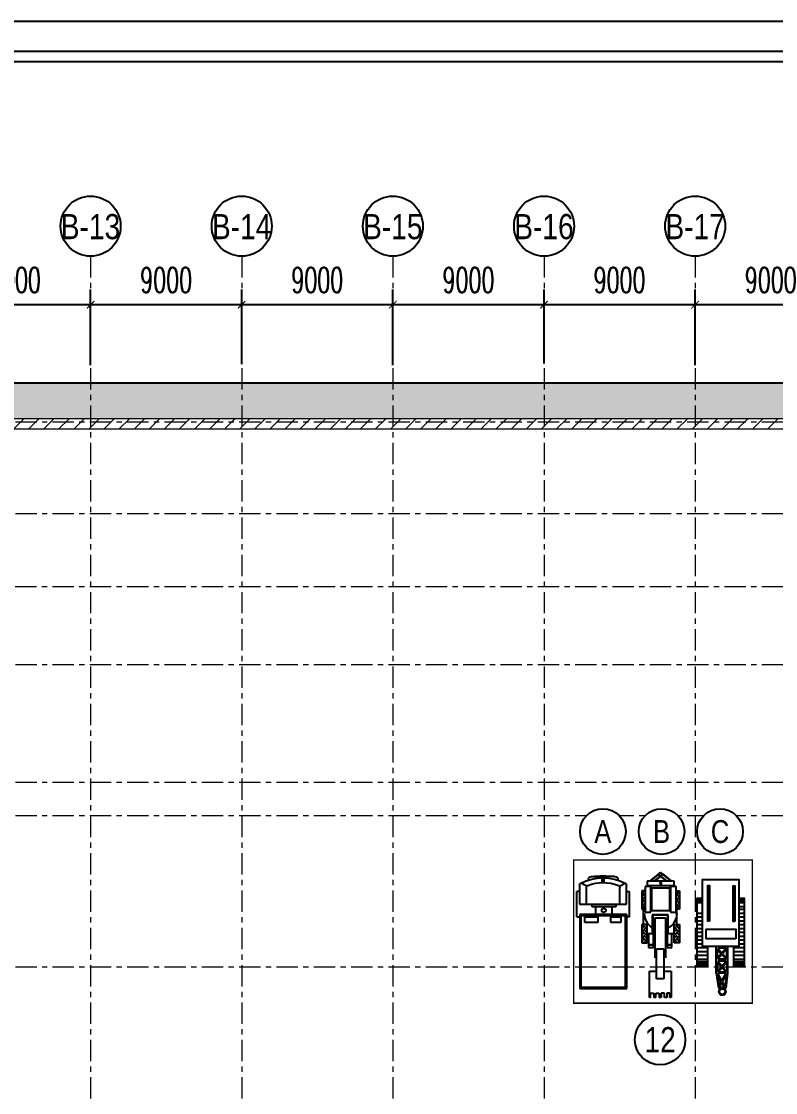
# Model space of a CAD drawing. Header units: millimetres. Extents: x -376071 to 28028791, y -269234 to 29325.
# Drawn here: x -261909 to -217006, y -34477 to 29325 of the extents above; entities that cross this region are included whole.
import ezdxf
from ezdxf.enums import TextEntityAlignment as Align

# ---------------------------------------------------------------- set-up
doc = ezdxf.new("R2010")
doc.units = ezdxf.units.MM
doc.header["$LTSCALE"] = 100
doc.set_wipeout_variables(frame=1)
doc.linetypes.add('AUR_Grid Line', pattern=[22.225, 12.7, -3.175, 3.175, -3.175])
doc.linetypes.add('AUR_Hidden', pattern=[3.75, 2.5, -1.25])
doc.layers.add('01. TEXT NOI DUNG', color=7, linetype='Continuous')
doc.styles.add('Arial 0.8', font='arial_0.ttf', dxfattribs={"width": 0.8, "height": 250})
doc.styles.add('DIM', font='vnsimli.shx', dxfattribs={"width": 0.6})
doc.linetypes.add('FENCELINE2', pattern='A,0.25,-0.1,[132,ltypeshp.shx,S=0.1,R=0,X=-0.1,Y=0],-0.1,1', length=1.45)
doc.dimstyles.new('1-100 (x6)', dxfattribs={"dimscale": 600, "dimtxt": 2.5, "dimasz": 0.75, "dimexe": 1.5, "dimexo": 1, "dimgap": 1.2, "dimtad": 1, "dimtoh": 1, "dimdec": 0, "dimzin": 0, "dimdsep": 46, "dimtxsty": 'DIM', "dimblk": 'ARCHTICK', "dimcen": 0.09, "dimdle": 1.5, "dimclrd": 8, "dimclre": 8, "dimclrt": 7, "dimadec": 0, "dimazin": 0, "dimtfac": 1, "dimtdec": 0, "dimtix": 1, "dimtofl": 0, "dimtmove": 0, "dimatfit": 3, "dimfxl": 6, "dimfxlon": 1, "dimtolj": 1, "dimtzin": 0, "dimarcsym": 0})

# ---------------------------------------------------------------- blocks, each defined once
blk = doc.blocks.new('_ArchTick')
at = {"color": 0, "linetype": 'ByBlock', "const_width": 0.15}
blk.add_lwpolyline([(-0.5, -0.5), (0.5, 0.5)], dxfattribs=at)
blk = doc.blocks.new('*D123')
at = {"color": 8, "lineweight": -2, "transparency": 16777216}
for p, q in [((81103, 95330), (81103, 99830)), ((90103, 95330), (90103, 99830)), ((80203, 98930), (91003, 98930))]:
    blk.add_line(p, q, dxfattribs=at)
at = {"layer": 'Defpoints', "color": 0, "lineweight": 0, "transparency": 16777216}
for p in [(90103, 98930), (90103, 94451), (81103, 94012)]:
    blk.add_point(p, dxfattribs=at)
at = {"color": 8, "lineweight": -2, "transparency": 16777216, "xscale": 450, "yscale": 450, "zscale": 450, "rotation": 180}
blk.add_blockref('_ArchTick', (81103, 98930), dxfattribs=at)
at = {"color": 8, "lineweight": -2, "transparency": 16777216, "xscale": 450, "yscale": 450, "zscale": 450}
blk.add_blockref('_ArchTick', (90103, 98930), dxfattribs=at)
at = {"color": 7, "transparency": 16777216, "insert": (85603, 100400), "char_height": 1500, "attachment_point": 5, "style": 'DIM'}
blk.add_mtext('\\A1;9000', dxfattribs=at)
blk = doc.blocks.new('*D124')
at = {"color": 8, "lineweight": -2, "transparency": 16777216}
for p, q in [((90103, 95330), (90103, 99830)), ((99103, 95380), (99103, 99830)), ((89203, 98930), (100003, 98930))]:
    blk.add_line(p, q, dxfattribs=at)
at = {"layer": 'Defpoints', "color": 0, "lineweight": 0, "transparency": 16777216}
for p in [(99103, 98930), (90103, 94451), (99103, 94780)]:
    blk.add_point(p, dxfattribs=at)
at = {"color": 8, "lineweight": -2, "transparency": 16777216, "xscale": 450, "yscale": 450, "zscale": 450, "rotation": 180}
blk.add_blockref('_ArchTick', (90103, 98930), dxfattribs=at)
at = {"color": 8, "lineweight": -2, "transparency": 16777216, "xscale": 450, "yscale": 450, "zscale": 450}
blk.add_blockref('_ArchTick', (99103, 98930), dxfattribs=at)
at = {"color": 7, "transparency": 16777216, "insert": (94603, 100400), "char_height": 1500, "attachment_point": 5, "style": 'DIM'}
blk.add_mtext('\\A1;9000', dxfattribs=at)
blk = doc.blocks.new('*D125')
at = {"color": 8, "lineweight": -2, "transparency": 16777216}
for p, q in [((99103, 95380), (99103, 99830)), ((108103, 95330), (108103, 99830)), ((98203, 98930), (109003, 98930))]:
    blk.add_line(p, q, dxfattribs=at)
at = {"layer": 'Defpoints', "color": 0, "lineweight": 0, "transparency": 16777216}
for p in [(108103, 98930), (99103, 94780), (108103, 94706)]:
    blk.add_point(p, dxfattribs=at)
at = {"color": 8, "lineweight": -2, "transparency": 16777216, "xscale": 450, "yscale": 450, "zscale": 450, "rotation": 180}
blk.add_blockref('_ArchTick', (99103, 98930), dxfattribs=at)
at = {"color": 8, "lineweight": -2, "transparency": 16777216, "xscale": 450, "yscale": 450, "zscale": 450}
blk.add_blockref('_ArchTick', (108103, 98930), dxfattribs=at)
at = {"color": 7, "transparency": 16777216, "insert": (103603, 100400), "char_height": 1500, "attachment_point": 5, "style": 'DIM'}
blk.add_mtext('\\A1;9000', dxfattribs=at)
blk = doc.blocks.new('*D126')
at = {"color": 8, "lineweight": -2, "transparency": 16777216}
for p, q in [((108103, 95330), (108103, 99830)), ((117103, 95416), (117103, 99830)), ((107203, 98930), (118003, 98930))]:
    blk.add_line(p, q, dxfattribs=at)
at = {"layer": 'Defpoints', "color": 0, "lineweight": 0, "transparency": 16777216}
for p in [(117103, 98930), (108103, 94706), (117103, 94816)]:
    blk.add_point(p, dxfattribs=at)
at = {"color": 8, "lineweight": -2, "transparency": 16777216, "xscale": 450, "yscale": 450, "zscale": 450, "rotation": 180}
blk.add_blockref('_ArchTick', (108103, 98930), dxfattribs=at)
at = {"color": 8, "lineweight": -2, "transparency": 16777216, "xscale": 450, "yscale": 450, "zscale": 450}
blk.add_blockref('_ArchTick', (117103, 98930), dxfattribs=at)
at = {"color": 7, "transparency": 16777216, "insert": (112603, 100400), "char_height": 1500, "attachment_point": 5, "style": 'DIM'}
blk.add_mtext('\\A1;9000', dxfattribs=at)
blk = doc.blocks.new('*D127')
at = {"color": 8, "lineweight": -2, "transparency": 16777216}
for p, q in [((117103, 95416), (117103, 99830)), ((126103, 95330), (126103, 99830)), ((116203, 98930), (127003, 98930))]:
    blk.add_line(p, q, dxfattribs=at)
at = {"layer": 'Defpoints', "color": 0, "lineweight": 0, "transparency": 16777216}
for p in [(126103, 98930), (117103, 94816), (126103, 94706)]:
    blk.add_point(p, dxfattribs=at)
at = {"color": 8, "lineweight": -2, "transparency": 16777216, "xscale": 450, "yscale": 450, "zscale": 450, "rotation": 180}
blk.add_blockref('_ArchTick', (117103, 98930), dxfattribs=at)
at = {"color": 8, "lineweight": -2, "transparency": 16777216, "xscale": 450, "yscale": 450, "zscale": 450}
blk.add_blockref('_ArchTick', (126103, 98930), dxfattribs=at)
at = {"color": 7, "transparency": 16777216, "insert": (121603, 100400), "char_height": 1500, "attachment_point": 5, "style": 'DIM'}
blk.add_mtext('\\A1;9000', dxfattribs=at)
blk = doc.blocks.new('*D128')
at = {"color": 8, "lineweight": -2, "transparency": 16777216}
for p, q in [((126103, 95330), (126103, 99830)), ((135103, 95343), (135103, 99830)), ((125203, 98930), (136003, 98930))]:
    blk.add_line(p, q, dxfattribs=at)
at = {"layer": 'Defpoints', "color": 0, "lineweight": 0, "transparency": 16777216}
for p in [(135103, 98930), (126103, 94706), (135103, 94743)]:
    blk.add_point(p, dxfattribs=at)
at = {"color": 8, "lineweight": -2, "transparency": 16777216, "xscale": 450, "yscale": 450, "zscale": 450, "rotation": 180}
blk.add_blockref('_ArchTick', (126103, 98930), dxfattribs=at)
at = {"color": 8, "lineweight": -2, "transparency": 16777216, "xscale": 450, "yscale": 450, "zscale": 450}
blk.add_blockref('_ArchTick', (135103, 98930), dxfattribs=at)
at = {"color": 7, "transparency": 16777216, "insert": (130603, 100400), "char_height": 1500, "attachment_point": 5, "style": 'DIM'}
blk.add_mtext('\\A1;9000', dxfattribs=at)
blk = doc.blocks.new('MB TV')
at = {"lineweight": 0}
h = blk.add_hatch(dxfattribs=at)
h.set_pattern_fill('ANSI31', color=8, scale=200, style=0)
h.set_pattern_definition([(45, (156703.3, 86475), (-449.0128, 449.0128), [])])
h.paths.add_polyline_path([(99903, 91534), (165803, 91534), (165803, 92134), (36702, 92134), (36702, 91534), (91262, 91534)], flags=0)
at = {"color": 7, "lineweight": 5}
for points in [[(162399, -197), (166403, 3808), (166403, 46446), (166603, 46446), (166603, 77253), (166403, 77253), (166403, 92134), (36702, 92134), (36702, 92334), (-200, 92334), (-200, 86013), (-400, 86013), (-400, 69213), (-200, 69213), (-200, 21808), (28202, 21808), (28202, 21608), (52834, 21608), (55600, 18842), (55600, -197)], [(56400, 403), (56400, 19174), (53166, 22408), (400, 22408), (400, 91534), (165803, 91534), (165803, 4056), (162151, 403)]]:
    blk.add_lwpolyline(points, close=True, dxfattribs=at)
blk = doc.blocks.new('cong hang rao')
at = {"color": 5, "linetype": 'FENCELINE2', "ltscale": 50}
blk.add_lwpolyline([(168606, 94253), (-2398, 94253), (-2398, 19604), (53600, 19608), (53602, -2400), (168606, -2400)], close=True, dxfattribs=at)
blk = doc.blocks.new('Tagnumber')
blk.add_wipeout([(0, 25), (1.4, 25), (2.1, 24.9), (2.6, 24.9), (3.4, 24.8), (4.1, 24.7), (4.7, 24.6), (5.3, 24.4), (5.7, 24.4), (6.3, 24.2), (6.9, 24), (7.7, 23.8), (8.5, 23.5), (9, 23.3), (9.9, 22.9), (10.7, 22.6), (11.5, 22.2), (12, 21.9), (12.6, 21.6), (13.1, 21.3), (13.5, 21), (13.9, 20.8), (14.4, 20.4), (14.9, 20.1), (15.4, 19.7), (15.9, 19.3), (16.6, 18.7), (17.3, 18.1), (17.9, 17.5), (18.4, 17), (18.9, 16.3), (19.5, 15.7), (19.8, 15.3), (20.1, 14.9), (20.3, 14.6), (20.8, 13.8), (21.1, 13.3), (21.4, 12.9), (21.9, 12.1), (22.1, 11.8), (22.5, 10.9), (22.8, 10.2), (23, 9.8), (23.3, 9.1), (23.5, 8.5), (23.7, 7.9), (23.9, 7.5), (24, 6.9), (24.2, 6.1), (24.4, 5.6), (24.5, 4.9), (24.6, 4.3), (24.7, 3.6), (24.8, 2.9), (24.9, 2.2), (24.9, 1.7), (25, 1), (25, 0.4), (25, -0.4), (25, -1.1), (24.9, -2), (24.9, -2.6), (24.8, -3.4), (24.6, -4.2), (24.5, -5.1), (24.3, -6.1), (24.1, -6.8), (23.8, -7.6), (23.5, -8.4), (23.1, -9.5), (22.8, -10.2), (22.5, -10.9), (22.1, -11.7), (21.8, -12.2), (21.4, -13), (21.1, -13.5), (20.6, -14.2), (20.2, -14.7), (19.8, -15.2), (19.4, -15.8), (18.9, -16.3), (18.5, -16.8), (17.9, -17.5), (17.4, -18), (16.8, -18.6), (16.3, -19), (15.5, -19.7), (14.9, -20.1), (14.3, -20.5), (13.6, -21), (13, -21.3), (12.1, -21.9), (11.6, -22.2), (11, -22.5), (10.5, -22.7), (10, -22.9), (9, -23.3), (8.3, -23.6), (7.6, -23.8), (7, -24), (6.4, -24.2), (5.3, -24.4), (4.3, -24.6), (3.3, -24.8), (2.6, -24.9), (1.8, -24.9), (1, -25), (0.3, -25), (-0.7, -25), (-1.6, -24.9), (-2.5, -24.9), (-3.6, -24.7), (-4.6, -24.6), (-5.6, -24.4), (-6.4, -24.2), (-7.5, -23.8), (-8.3, -23.6), (-9.1, -23.3), (-9.9, -23), (-10.5, -22.7), (-11.2, -22.4), (-11.9, -22), (-12.6, -21.6), (-13.4, -21.1), (-14, -20.7), (-14.7, -20.2), (-15.3, -19.8), (-15.8, -19.4), (-16.5, -18.8), (-17, -18.3), (-17.6, -17.8), (-18, -17.3), (-18.4, -16.9), (-19, -16.2), (-19.6, -15.5), (-20.2, -14.7), (-20.7, -13.9), (-21.2, -13.2), (-21.7, -12.3), (-22.1, -11.7), (-22.5, -10.8), (-22.8, -10.3), (-23.1, -9.5), (-23.5, -8.6), (-23.8, -7.6), (-24, -6.9), (-24.4, -5.6), (-24.5, -4.8), (-24.6, -4.3), (-24.8, -3.3), (-24.8, -2.8), (-24.9, -2.2), (-24.9, -1.7), (-25, -1.1), (-25, 0), (-25, 0.8), (-25, 1.5), (-24.9, 2.3), (-24.8, 3.1), (-24.7, 3.9), (-24.5, 4.7), (-24.3, 5.8), (-24.1, 6.8), (-23.7, 7.9), (-23.4, 8.7), (-23.1, 9.6), (-22.8, 10.2), (-22.5, 10.9), (-22.3, 11.3), (-21.9, 12), (-21.7, 12.5), (-21.2, 13.2), (-20.7, 14.1), (-20.2, 14.7), (-19.7, 15.4), (-19.1, 16.2), (-18.7, 16.6), (-18.2, 17.2), (-17.9, 17.5), (-17.5, 17.9), (-17.1, 18.2), (-16.7, 18.6), (-15.7, 19.4), (-15.1, 20), (-14.5, 20.4), (-13.9, 20.8), (-13.3, 21.2), (-12.5, 21.7), (-11.6, 22.1), (-10.7, 22.6), (-9.8, 23), (-8.7, 23.4), (-7.6, 23.8), (-6.1, 24.2), (-4.8, 24.5), (-3.9, 24.7), (-2.9, 24.8), (-1.3, 25), (-0.6, 25)])
blk.add_circle((0, 0), 25)
blk = doc.blocks.new('Tag number')
blk.add_blockref('Tagnumber', (0, 0))
at = {"style": 'Arial 0.8', "width": 0.8}
blk.add_attdef('TAGNUMBER', text='', height=25, dxfattribs=at).set_placement((0, 0), align=Align.MIDDLE_CENTER)
blk = doc.blocks.new('FFFFFFFFFFFFFFFFFFFFF')
h = blk.add_hatch()
h.set_pattern_fill('AR-HBONE', color=1, scale=24, angle=51.6221, style=0)
h.set_pattern_definition([(225, (589508.81, 187668.99), (-104.36282, 1e-08), [221.387, -73.79566]), (135, (589456.625, 187616.81), (-104.36282, 1e-08), [221.387, -73.79566])])
h.paths.add_polyline_path([(571054, 157079), (571054, 157685), (571230, 157685), (571230, 157079)])
h.paths.add_polyline_path([(571054, 158182), (571054, 158788), (571157, 158788), (571157, 158182)])
h = blk.add_hatch()
h.set_pattern_fill('AR-HBONE', color=1, scale=24, angle=51.6221, style=0)
h.set_pattern_definition([(315, (553841.01, 187668.99), (104.36282, -1e-08), [221.387, -73.79566]), (45, (553893.19, 187616.81), (104.36282, -1e-08), [221.387, -73.79566])])
h.paths.add_polyline_path([(572296, 157079), (572296, 157685), (572120, 157685), (572120, 157079)])
h.paths.add_polyline_path([(572296, 158182), (572296, 158788), (572193, 158788), (572193, 158182)])
at = {"color": 1}
for p, q in [((571643, 159373, 115), (571315, 159101, 115)), ((571648, 159366, 115), (571328, 159101, 115)), ((571701, 159303, 115), (571457, 159101, 115)), ((571706, 159296, 115), (571470, 159101, 115)), ((571716, 159350, 115), (572023, 159101, 115)), ((571722, 159357, 115), (572036, 159101, 115)), ((569017, 158975, 115), (569017, 158354, 115)), ((569253, 158942, 115), (569057, 159039, 115)), ((569407, 159257, 115), (569787, 159257, 115)), ((569754, 159061, 115), (569754, 159211, 115)), ((570167, 159257, 115), (569787, 159257, 115)), ((569825, 159061, 115), (569825, 159211, 115)), ((570321, 158942, 115), (570517, 159039, 115)), ((570557, 158354, 115), (570557, 158975, 115)), ((571230, 159101, 115), (571230, 158968, 115)), ((572120, 159101, 115), (571230, 159101, 115)), ((571230, 158968, 115), (572120, 158968, 115)), ((571374, 158958, 115), (571374, 158968, 115)), ((571643, 159281, 115), (571865, 159101, 115)), ((571649, 159287, 115), (571878, 159101, 115)), ((571937, 158968, 115), (571937, 158958, 115)), ((572120, 158968, 115), (572120, 159101, 115)), ((569017, 158771, 115), (568925, 158771, 115)), ((568925, 157937, 115), (568925, 158771, 115)), ((569240, 158351, 115), (569240, 158902, 115)), ((570334, 158354, 115), (570334, 158902, 115)), ((570557, 158771, 115), (570654, 158771, 115)), ((570654, 157937, 115), (570654, 158771, 115)), ((571054, 158788, 115), (571054, 158182, 115)), ((571157, 158788, 115), (571054, 158788, 115)), ((571171, 158934, 115), (571171, 158087, 115)), ((571353, 158934, 115), (571171, 158934, 115)), ((571353, 158087, 115), (571353, 158934, 115)), ((571373, 158874, 115), (571373, 158146, 115)), ((571977, 158874, 115), (571373, 158874, 115)), ((571977, 158146, 115), (571977, 158874, 115)), ((572002, 158934, 115), (572002, 158087, 115)), ((572184, 158934, 115), (572002, 158934, 115)), ((572184, 158087, 115), (572184, 158934, 115)), ((572193, 158788, 115), (572296, 158788, 115)), ((572296, 158788, 115), (572296, 158182, 115)), ((569017, 158354, 115), (570557, 158354, 115)), ((569429, 158262, 115), (569429, 158354, 115)), ((570205, 158262, 115), (569429, 158262, 115)), ((569545, 158008, 115), (569545, 158262, 115)), ((570079, 158264, 115), (570079, 158008, 115)), ((570205, 158354, 115), (570205, 158262, 115)), ((573053, 158518, 115), (572870, 158518, 115)), ((573053, 158493, 115), (572870, 158493, 115)), ((573053, 158452, 115), (572870, 158452, 115)), ((573053, 158392, 115), (572870, 158392, 115)), ((574420, 158518, 115), (574243, 158518, 115)), ((574420, 158493, 115), (574243, 158493, 115)), ((574420, 158452, 115), (574243, 158452, 115)), ((574420, 158392, 115), (574243, 158392, 115)), ((574420, 158266, 115), (574243, 158266, 115)), ((568925, 157937, 115), (569018, 157937, 115)), ((570562, 158008, 115), (569020, 158008, 115)), ((569020, 158008, 115), (569020, 155583, 115)), ((570522, 157969, 115), (569059, 157969, 115)), ((569059, 157969, 115), (569059, 155622, 115)), ((569183, 157934, 115), (569613, 157934, 115)), ((569183, 157753, 115), (569183, 157934, 115)), ((569613, 157934, 115), (569613, 157753, 115)), ((570044, 157934, 115), (570374, 157934, 115)), ((570044, 157753, 115), (570044, 157934, 115)), ((570374, 157934, 115), (570374, 157753, 115)), ((570522, 155622, 115), (570522, 157969, 115)), ((570562, 155583, 115), (570562, 158008, 115)), ((570654, 157937, 115), (570562, 157937, 115)), ((571054, 158182, 115), (571157, 158182, 115)), ((571116, 157685, 115), (571116, 158182, 115)), ((571171, 158087, 115), (571353, 158087, 115)), ((571373, 158146, 115), (571977, 158146, 115)), ((571399, 158003, 115), (571399, 157373, 115)), ((571925, 158003, 115), (571399, 158003, 115)), ((571408, 157994, 115), (571408, 157373, 115)), ((571917, 157994, 115), (571408, 157994, 115)), ((571416, 157986, 115), (571416, 157373, 115)), ((571909, 157986, 115), (571416, 157986, 115)), ((571491, 157900, 115), (571834, 157900, 115)), ((571491, 156591, 115), (571491, 157900, 115)), ((571834, 157900, 115), (571834, 156591, 115)), ((571909, 157373, 115), (571909, 157986, 115)), ((571917, 157373, 115), (571917, 157994, 115)), ((571925, 157373, 115), (571925, 158003, 115)), ((572002, 158087, 115), (572184, 158087, 115)), ((572296, 158182, 115), (572193, 158182, 115)), ((572208, 157685, 115), (572208, 158182, 115)), ((573053, 158046, 115), (572870, 158046, 115)), ((573053, 157920, 115), (572870, 157920, 115)), ((574420, 158172, 115), (574243, 158172, 115)), ((574420, 158046, 115), (574243, 158046, 115)), ((574420, 157920, 115), (574243, 157920, 115)), ((569613, 157753, 115), (569183, 157753, 115)), ((570374, 157753, 115), (570044, 157753, 115)), ((571230, 157685, 115), (571054, 157685, 115)), ((571054, 157685, 115), (571054, 157079, 115)), ((571230, 157079, 115), (571230, 157685, 115)), ((572120, 157685, 115), (572296, 157685, 115)), ((572120, 157079, 115), (572120, 157685, 115)), ((572296, 157685, 115), (572296, 157079, 115)), ((573053, 157794, 115), (572870, 157794, 115)), ((573053, 157669, 115), (572870, 157669, 115)), ((573053, 157543, 115), (572870, 157543, 115)), ((574420, 157794, 115), (574243, 157794, 115)), ((574420, 157669, 115), (574243, 157669, 115)), ((574420, 157543, 115), (574243, 157543, 115)), ((571204, 157382, 115), (571491, 157382, 115)), ((571282, 157373, 115), (571282, 156931, 115)), ((571437, 157373, 115), (571282, 157373, 115)), ((571437, 156931, 115), (571437, 157373, 115)), ((571834, 157382, 115), (572120, 157382, 115)), ((571888, 157373, 115), (571888, 156931, 115)), ((572043, 157373, 115), (571888, 157373, 115)), ((572043, 156931, 115), (572043, 157373, 115)), ((573053, 157417, 115), (572870, 157417, 115)), ((573053, 157291, 115), (572870, 157291, 115)), ((574420, 157417, 115), (574243, 157417, 115)), ((574420, 157291, 115), (574243, 157291, 115)), ((571054, 157079, 115), (571230, 157079, 115)), ((571266, 157020, 115), (571449, 157020, 115)), ((571449, 157020, 115), (571266, 157020, 115)), ((571282, 156931, 115), (571437, 156931, 115)), ((571542, 156884, 115), (571782, 156884, 115)), ((571542, 155904, 115), (571542, 156884, 115)), ((571782, 156884, 115), (571782, 155904, 115)), ((571871, 157020, 115), (572055, 157020, 115)), ((572055, 157020, 115), (571871, 157020, 115)), ((571888, 156931, 115), (572043, 156931, 115)), ((572296, 157079, 115), (572120, 157079, 115)), ((573053, 157166, 115), (572870, 157166, 115)), ((573053, 157040, 115), (572870, 157040, 115)), ((573210, 156914, 115), (572870, 156914, 115)), ((573531, 156883, 115), (573667, 156723, 115)), ((573531, 156883, 115), (573531, 156562, 115)), ((573550, 156906, 115), (573687, 156745, 115)), ((573824, 156906, 115), (573550, 156906, 115)), ((573824, 156906, 115), (573687, 156745, 115)), ((573843, 156883, 115), (573706, 156723, 115)), ((574420, 156914, 115), (574081, 156914, 115)), ((574420, 157166, 115), (574243, 157166, 115)), ((574420, 157040, 115), (574243, 157040, 115)), ((573210, 156788, 115), (572870, 156788, 115)), ((573210, 156662, 115), (572870, 156662, 115)), ((573210, 156537, 115), (572870, 156537, 115)), ((573667, 156723, 115), (573531, 156562, 115)), ((573687, 156700, 115), (573550, 156540, 115)), ((573824, 156540, 115), (573550, 156540, 115)), ((573687, 156700, 115), (573824, 156540, 115)), ((573706, 156723, 115), (573843, 156562, 115)), ((574420, 156788, 115), (574081, 156788, 115)), ((574420, 156662, 115), (574081, 156662, 115)), ((574420, 156537, 115), (574081, 156537, 115)), ((571306, 156148, 115), (571542, 156148, 115)), ((571306, 155285, 115), (571306, 156148, 115)), ((571782, 156148, 115), (572018, 156148, 115)), ((572018, 156148, 115), (572018, 155285, 115)), ((573210, 156452, 115), (572870, 156452, 115)), ((573210, 156411, 115), (572870, 156411, 115)), ((573210, 156361, 115), (572870, 156361, 115)), ((573531, 156458, 115), (573531, 156138, 115)), ((573531, 156458, 115), (573667, 156298, 115)), ((573531, 156138, 115), (573667, 156298, 115)), ((573550, 156481, 115), (573687, 156321, 115)), ((573824, 156481, 115), (573550, 156481, 115)), ((573550, 156115, 115), (573687, 156275, 115)), ((573824, 156481, 115), (573687, 156321, 115)), ((573824, 156115, 115), (573687, 156275, 115)), ((573706, 156298, 115), (573843, 156458, 115)), ((573843, 156138, 115), (573706, 156298, 115)), ((574420, 156452, 115), (574081, 156452, 115)), ((574420, 156411, 115), (574081, 156411, 115)), ((574420, 156361, 115), (574081, 156361, 115)), ((571782, 155904, 115), (571542, 155904, 115)), ((573501, 156086, 115), (573579, 155591, 115)), ((573538, 156043, 115), (573597, 155665, 115)), ((573670, 155800, 115), (573538, 156043, 115)), ((573687, 155830, 115), (573548, 156086, 115)), ((573826, 156086, 115), (573548, 156086, 115)), ((573824, 156115, 115), (573550, 156115, 115)), ((573597, 155665, 115), (573670, 155800, 115)), ((573687, 155830, 115), (573826, 156086, 115)), ((573703, 155800, 115), (573838, 156046, 115)), ((573788, 155645, 115), (573703, 155800, 115)), ((573838, 156046, 115), (573788, 155645, 115)), ((573872, 156086, 115), (573810, 155591, 115)), ((573843, 156089, 115), (573843, 156086, 115)), ((569020, 155583, 115), (570562, 155583, 115)), ((569059, 155622, 115), (570522, 155622, 115)), ((573604, 155617, 115), (573687, 155769, 115)), ((573768, 155620, 115), (573687, 155769, 115)), ((571343, 155285, 115), (571306, 155285, 115)), ((571343, 155285, 115), (571343, 155424, 115)), ((571343, 155424, 115), (571448, 155424, 115)), ((571448, 155424, 115), (571448, 155285, 115)), ((571523, 155285, 115), (571448, 155285, 115)), ((571523, 155285, 115), (571523, 155424, 115)), ((571523, 155424, 115), (571628, 155424, 115)), ((571628, 155424, 115), (571628, 155285, 115)), ((571696, 155285, 115), (571628, 155285, 115)), ((571801, 155424, 115), (571696, 155424, 115)), ((571696, 155424, 115), (571696, 155285, 115)), ((571801, 155285, 115), (571801, 155424, 115)), ((571877, 155285, 115), (571801, 155285, 115)), ((571877, 155424, 115), (571877, 155285, 115)), ((571982, 155424, 115), (571877, 155424, 115)), ((571982, 155285, 115), (571982, 155424, 115)), ((572018, 155285, 115), (571982, 155285, 115))]:
    blk.add_line(p, q, dxfattribs=at)
at = {"color": 1, "linetype": 'AUR_Hidden', "ltscale": 3, "const_width": 49.6, "elevation": 115}
blk.add_lwpolyline([(568824, 159798), (568824, 155098), (574684, 155098), (574684, 159798)], close=True, dxfattribs=at)
at = {"color": 1, "elevation": 115}
for points in [[(574243, 156960), (573053, 156960), (573053, 159155), (574243, 159155)], [(573284, 157794), (573226, 157794), (573226, 158964), (573284, 158964)], [(574109, 157781), (574052, 157781), (574052, 158951), (574109, 158951)], [(574140, 157209), (573168, 157209), (573168, 157530), (574140, 157530)]]:
    blk.add_lwpolyline(points, close=True, dxfattribs=at)
for points in [[(573210, 156320), (572870, 156320), (572870, 158550), (573053, 158550)], [(574243, 158550), (574420, 158550), (574420, 156320)], [(573210, 156960), (573210, 156320)], [(573501, 156086), (573501, 156960)], [(573843, 156562), (573843, 156883)], [(573872, 156960), (573872, 156086)], [(574420, 156320), (574081, 156320), (574081, 156960)], [(573843, 156458), (573843, 156138)], [(573843, 156086), (573843, 156086)], [(573810, 155591), (573579, 155591)], [(573768, 155620), (573604, 155617)]]:
    blk.add_lwpolyline(points, dxfattribs=at)
at = {"color": 1}
for radius in [116, 91.1]:
    blk.add_circle((573699, 155475, 115), radius, dxfattribs=at)
for centre, major_axis, start_param, end_param in [((571668, 159332, 115), (-45.9, 23.6), -1.096162, 2.04543), ((571668, 159332, 115), (-45.9, 23.6), 2.04543, 5.187023), ((571677, 159037, 115), (-21.9, 21.9), -0.785398, 2.356194), ((571677, 159037, 115), (-21.9, 21.9), 2.356194, 5.497787), ((571675, 158043, 115), (-476, 249), 0.482653, 1.514958), ((571675, 158043, 115), (-477, 249), 2.535827, 3.622424), ((571881, 155119, 115), (-388, 221), -0.232044, -0.125103)]:
    blk.add_ellipse(centre, major_axis=major_axis, ratio=1, start_param=start_param, end_param=end_param, dxfattribs=at)
at = {"color": 1, "extrusion": (0, 0, -1)}
for centre, major_axis, start_param, end_param in [((569089, 158975, 115), (-0.2, 71.8), -1.568471, -0.460008), ((569787, 157574, 115), (-1, 1637), -0.462012, 0.462654), ((569312, 158902, 115), (0, 71.8), 4.712261, 5.915964), ((569787, 157666, 115), (0, 1395), -0.366749, 0.367437), ((569407, 159149, 115), (0, 108), 4.601068, 6.28371), ((569787, 155869, 115), (-1, 3409), -0.111412, 0.112012), ((570167, 159149, 115), (0, 108), 0.000189, 1.682832), ((570262, 158902, 115), (-0.2, 71.8), 0.369391, 1.573094), ((570485, 158975, 115), (0.1, 71.8), 0.461533, 1.569996), ((569810, 158149, 115), (-0.1, 68.2), -1.57003, 4.713155)]:
    blk.add_ellipse(centre, major_axis=major_axis, ratio=1, start_param=start_param, end_param=end_param, dxfattribs=at)
at = {"xscale": 30, "yscale": 30, "zscale": 30}
for p, values in [((569780, 160734, -22), {'TAGNUMBER': 'A'}), ((571707, 160734, -22), {'TAGNUMBER': 'B'}), ((573625, 160734, -22), {'TAGNUMBER': 'C'})]:
    blk.add_blockref('Tag number', p, dxfattribs=at).add_auto_attribs(values)
blk = doc.blocks.new('Khung A3 COR3')
at = {"ltscale": 2000}
for points in [[(420, 0), (420, 297), (0, 297), (0, 0)], [(417, 3), (417, 294), (3, 294), (3, 3)], [(365, 4), (365, 293), (4, 293), (4, 4)]]:
    blk.add_lwpolyline(points, close=True, dxfattribs=at)
at = {"style": 'Arial 0.8', "width": 0.8}
blk.add_attdef('TENBANVE_001', (387.9, 33.5), '', height=2.5, dxfattribs=at)
blk.add_attdef('SOHIEU', text='', height=2.5, dxfattribs=at).set_placement((391, 7.25), align=Align.MIDDLE_CENTER)
blk = doc.blocks.new('GRID')
at = {"color": 8, "linetype": 'AUR_Grid Line', "lineweight": 0}
for p, q in [((90103.3, 101816.4), (90103.3, -11839.9)), ((99103.3, 101816.4), (99103.3, -11839.9)), ((108103.3, 101816.4), (108103.3, -11839.9)), ((117103.3, 101816.4), (117103.3, -11839.9)), ((126103.3, 101816.4), (126103.3, -11839.9)), ((175793.1, 91938), (-10486.6, 91938)), ((175793.1, 86475), (-10486.6, 86475)), ((175792.1, 82125.2), (-10487.6, 82125.2)), ((175793.1, 77475), (-10486.6, 77475)), ((175793.1, 70475), (-10486.6, 70475)), ((175793.1, 68475), (-10486.6, 68475)), ((175793.1, 59475), (-10486.6, 59475))]:
    blk.add_line(p, q, dxfattribs=at)
at = {"color": 7}
for centre in [(90103.3, 103604.8), (99103.3, 103604.8), (108103.3, 103604.8), (117103.3, 103604.8), (126103.3, 103604.8)]:
    blk.add_circle(centre, 1788.4, dxfattribs=at)
at = {"layer": '01. TEXT NOI DUNG', "color": 7, "char_height": 1500, "width": 4248, "attachment_point": 2, "line_spacing_factor": 0.968573, "style": 'Arial 0.8'}
for s, insert in [('B-13', (90097.2, 104328.5)), ('B-14', (99097.2, 104328.5)), ('B-15', (108097.2, 104328.5)), ('B-16', (117097.2, 104328.5)), ('B-17', (126097.2, 104328.5))]:
    blk.add_mtext(s, dxfattribs=dict(at, insert=insert))
for base, p1, p2, picture, middle in [((90103.3, 98930), (81103.3, 94012.1), (90103.3, 94451.3), '*D123', (85603.3, 100400)), ((99103.3, 98930), (90103.3, 94451.3), (99103.3, 94780.5), '*D124', (94603.3, 100400)), ((108103.3, 98930), (99103.3, 94780.5), (108103.3, 94706.2), '*D125', (103603.3, 100400)), ((117103.3, 98930), (108103.3, 94706.2), (117103.3, 94815.9), '*D126', (112603.3, 100400)), ((126103.3, 98930), (117103.3, 94815.9), (126103.3, 94706), '*D127', (121603.3, 100400)), ((135103.3, 98930), (126103.3, 94706), (135103.3, 94742.5), '*D128', (130603.3, 100400))]:
    dim = blk.add_linear_dim(base=base, p1=p1, p2=p2, dimstyle='1-100 (x6)', override={"dimtmove": 1})
    dim.commit()
    dim.dimension.update_dxf_attribs({"geometry": picture, "text_midpoint": middle})

msp = doc.modelspace()

# ---------------------------------------------------------------- hatches: boundary and pattern name
h = msp.add_hatch()
h.set_pattern_fill('AR-HBONE', color=8, scale=10)
h.set_pattern_definition([(45, (-434445.5, 199586.2), (1e-13, 1436.841), [3048, -1016]), (135, (-433727.1, 200304.7), (1e-13, 1436.841), [3048, -1016])])
h.paths.add_polyline_path([(-185480, -86671.5), (-181475.8, -82667.4), (-181475.8, -40028.9), (-181275.8, -40028.9), (-181275.8, -9221.5), (-181475.8, -9221.5), (-181475.8, 5659.3), (-311177.5, 5659.3), (-311177.5, 5859.3), (-348079.1, 5859.3), (-348079.1, -461.5), (-348279.1, -461.5), (-348279.1, -17261.5), (-348079.1, -17261.5), (-348079.1, -64667), (-319677.2, -64667), (-319677.2, -64867), (-295044.8, -64867), (-292279.1, -67632.7), (-292279.1, -86671.5)], flags=16)
h.paths.add_polyline_path([(-179273.6, 7778.5), (-350277.5, 7778.5), (-350277.5, -66871.2), (-294279.2, -66866.7), (-294276.8, -88875.2), (-179273.6, -88875.2)])

# ---------------------------------------------------------------- block references
for name in ['GRID', 'MB TV']:
    msp.add_blockref(name, (-347895, -86475))

# ---------------------------------------------------------------- next in the draw order: block references
at = {"linetype": 'Continuous'}
msp.add_blockref('cong hang rao', (-347895, -86475), dxfattribs=at)

# ---------------------------------------------------------------- next in the draw order: block references
at = {"xscale": 1.8144, "yscale": 1.8144, "zscale": 1.8144}
msp.add_blockref('FFFFFFFFFFFFFFFFFFFFF', (-1261097.9, -310565.2, -208.4), dxfattribs=at)

# ---------------------------------------------------------------- next in the draw order: block references
at = {"xscale": 600, "yscale": 600, "zscale": 600}
msp.add_blockref('Khung A3 COR3', (-376070.6, -148875.2, -3.5), dxfattribs=at)

# ---------------------------------------------------------------- next in the draw order: block references
at = {"xscale": 60, "yscale": 60, "zscale": 60}
msp.add_blockref('Tag number', (-223879, -31327.7, -43.2), dxfattribs=at).add_auto_attribs({'TAGNUMBER': '12'})

doc.saveas('drawing.dxf')
